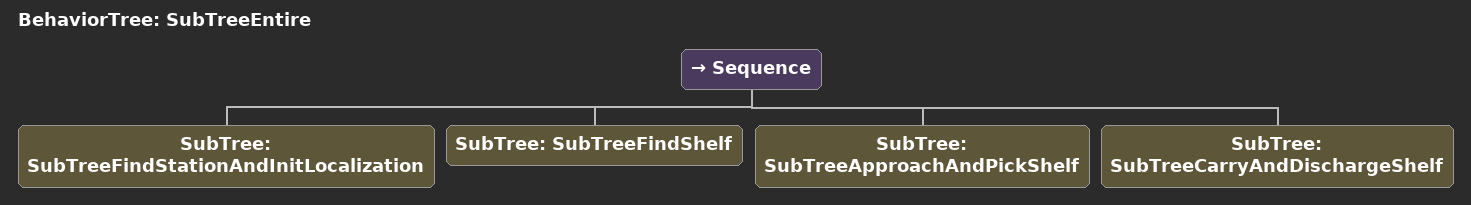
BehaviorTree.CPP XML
<root BTCPP_format="4">

    <include path="./find_station_and_init_localization.xml" />
    <include path="./find_shelf.xml" />
    <include path="./approach_and_pick_shelf.xml" />
    <include path="./carry_and_discharge_shelf.xml" />

    <BehaviorTree ID="SubTreeEntire">
        <Sequence>
            <SubTree ID="SubTreeFindStationAndInitLocalization" />
            <SubTree ID="SubTreeFindShelf"/>
            <SubTree ID="SubTreeApproachAndPickShelf"/>
            <SubTree ID="SubTreeCarryAndDischargeShelf"/>
        </Sequence>
    </BehaviorTree>
</root>
